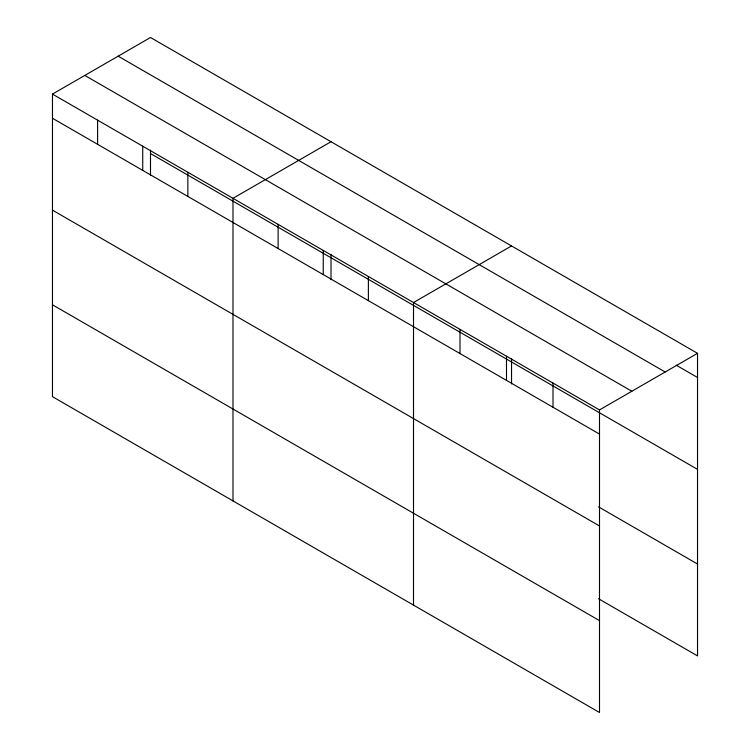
<?xml version="1.0" encoding="UTF-8"?>
<svg xmlns="http://www.w3.org/2000/svg" width="750" height="750" viewBox="0 0 750 750"><rect width="100%" height="100%" fill="white"/><g stroke="black" fill="none" stroke-linecap="round" stroke-linejoin="round"><path stroke-width="1.12" d="M52.472 94.097L599.503 409.922L599.503 712.5L52.472 396.675L52.472 94.097L150.497 37.5L697.528 353.325L697.528 655.903L598.472 598.716M331.022 141.722L232.988 198.319L232.988 500.897M511.537 245.944L413.512 302.541L413.512 605.119M599.503 409.922L697.528 353.325M676.303 365.241L697.528 377.494M118.153 56.175L665.175 372M84.825 75.422L631.847 391.247M150.497 153.544L697.528 469.369M52.472 118.266L599.503 434.091M598.472 506.841L697.528 564.028M52.472 210.141L599.503 525.966M52.472 304.8L599.503 620.625M553.003 383.072L553.003 407.25M511.537 358.547L511.537 383.925M506.503 356.231L506.503 380.4M460.003 329.381L460.003 353.559M368.381 276.488L368.381 300.656M331.022 254.325L331.022 279.703M323.25 250.425L323.25 274.603M278.119 224.372L278.119 248.55M187.856 172.266L187.856 196.434M150.497 150.103L150.497 175.481M142.734 146.203L142.734 170.381M97.603 120.15L97.603 144.328"/></g></svg>
